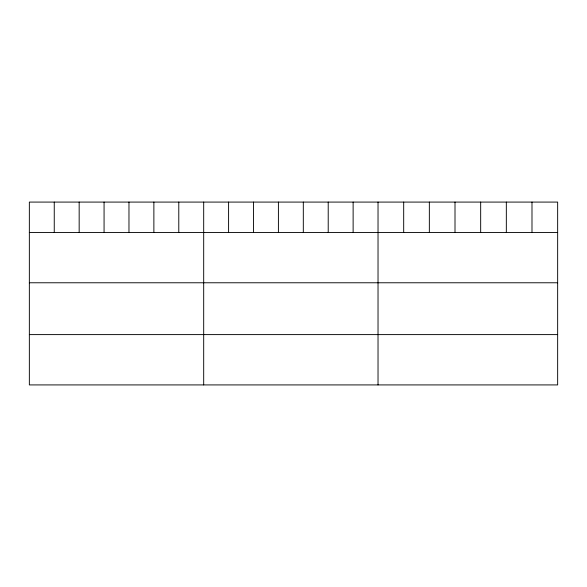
<?xml version="1.0" encoding="UTF-8"?>
<svg xmlns="http://www.w3.org/2000/svg" width="587" height="587" viewBox="0 0 587 587"><rect width="100%" height="100%" fill="white"/><g stroke="black" fill="none" stroke-linecap="round" stroke-linejoin="round"><path stroke-width="0.88" d="M557.65 232.467L557.65 384.918L29.35 384.918L29.35 202.082L557.65 202.082L557.65 232.467L29.35 232.467M29.35 282.773L557.65 282.773M29.35 334.605L557.65 334.605M531.991 202.082L531.991 232.467M506.332 202.082L506.332 232.467M480.672 202.082L480.672 232.467M455.006 202.082L455.006 232.467M429.346 202.082L429.346 232.467M403.687 202.082L403.687 232.467M378.028 202.082L378.028 384.918M353.125 202.082L353.125 232.467M328.214 202.082L328.214 232.467M303.31 202.082L303.31 232.467M278.407 202.082L278.407 232.467M253.503 202.082L253.503 232.467M228.592 202.082L228.592 232.467M203.689 202.082L203.689 384.918M178.786 202.082L178.786 232.467M153.875 202.082L153.875 232.467M128.971 202.082L128.971 232.467M104.068 202.082L104.068 232.467M79.164 202.082L79.164 232.467M54.253 202.082L54.253 232.467"/></g></svg>
